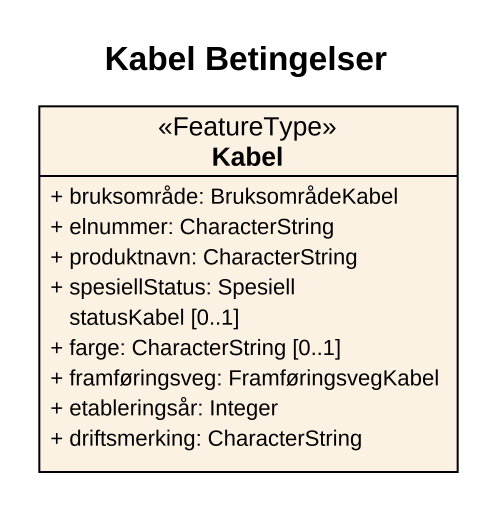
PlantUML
@startuml
title Kabel Betingelser
hide circle
hide empty members
skinparam classAttributeIconSize 0
class Kabel <<FeatureType>> {
  + bruksområde: BruksområdeKabel
  + elnummer: CharacterString
  + produktnavn: CharacterString
  + spesiellStatus: Spesiell statusKabel [0..1]
  + farge: CharacterString [0..1]
  + framføringsveg: FramføringsvegKabel
  + etableringsår: Integer
  + driftsmerking: CharacterString
}
@enduml
